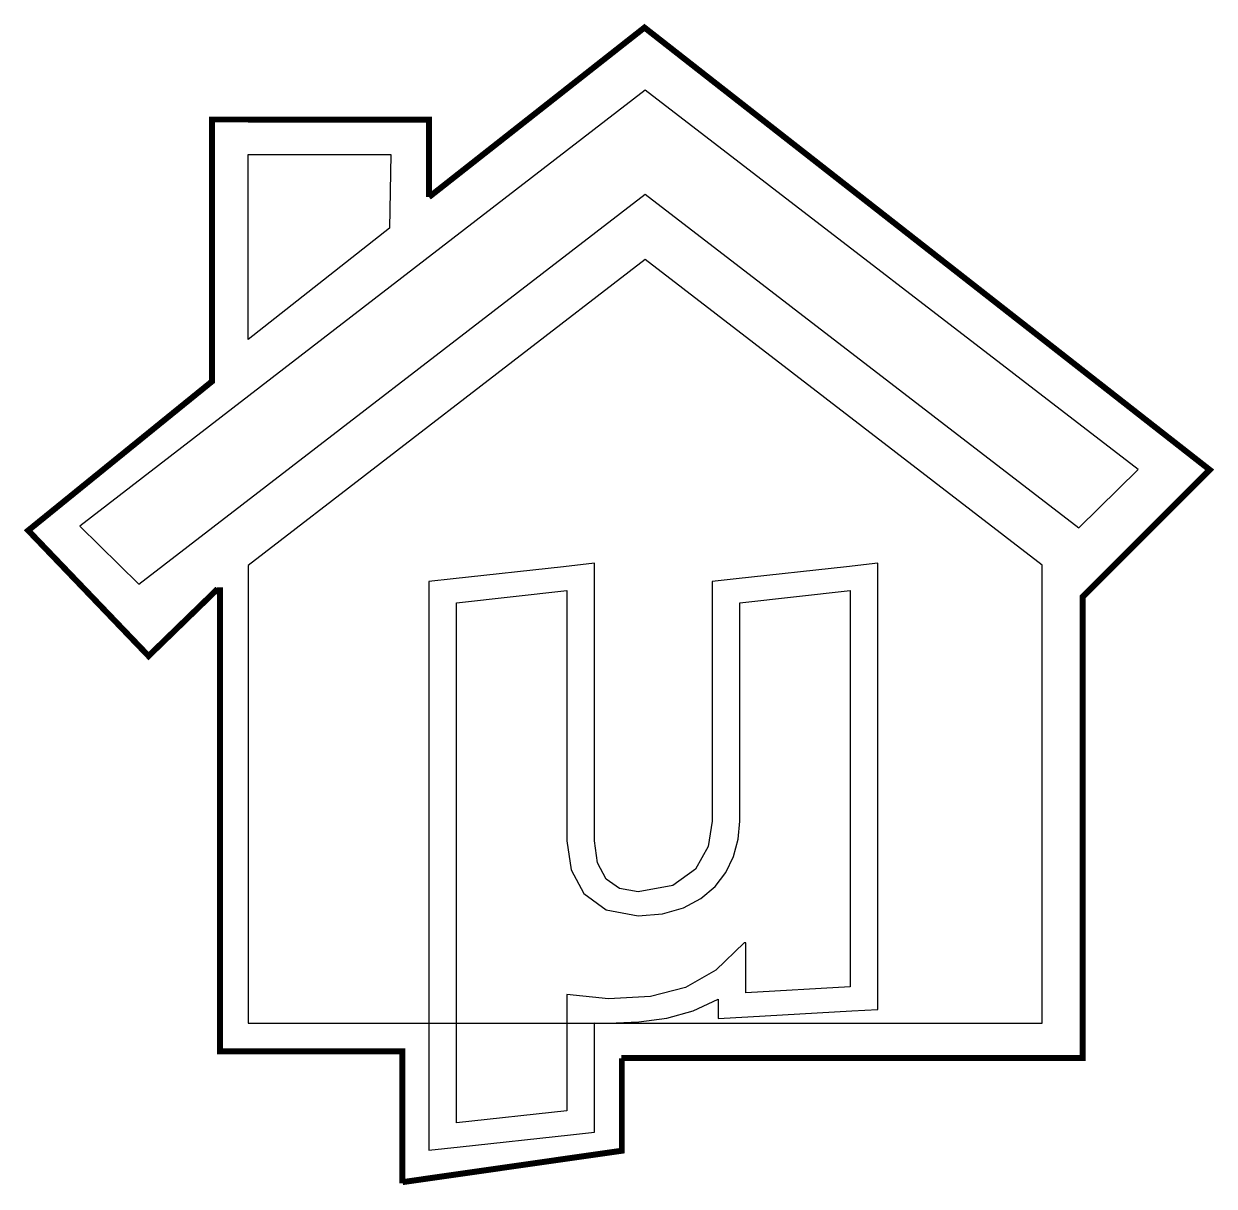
# Model space of a CAD drawing. Extents: x 0 to 2.21, y 0 to 2.16.
import ezdxf

# ---------------------------------------------------------------- set-up
doc = ezdxf.new("R2010")
doc.units = 0
doc.layers.get('0').update_dxf_attribs({"linetype": 'CONTINUOUS'})

msp = doc.modelspace()

# ---------------------------------------------------------------- linework, layer by layer
at = {"color": 0, "const_width": 0.0111}
for points in [[(0.7535, 1.8378), (1.1543, 2.1531), (2.2055, 1.3305), (1.9693, 1.0944), (1.9693, 0.2364), (1.1113, 0.2364)], [(0.3606, 1.1091), (0.232, 0.9842), (0.0082, 1.2177), (0.3501, 1.495), (0.3501, 1.9821), (0.4171, 1.9821)], [(0.4171, 1.982), (0.7535, 1.982), (0.7535, 1.8378)], [(0.704, 0.0036), (0.704, 0.2486), (0.3646, 0.2486), (0.3646, 1.1121)], [(1.1122, 0.2356), (1.1122, 0.064), (0.7045, 0.0056)]]:
    msp.add_lwpolyline(points, dxfattribs=at)
at = {"color": 94}
for points in [[(0.104, 1.2259), (0.2142, 1.1176), (1.1555, 1.8433), (1.9624, 1.2229), (2.0724, 1.3312), (1.1554, 2.0366), (0.104, 1.2259)], [(0.4171, 1.9171), (0.6826, 1.9171), (0.6803, 1.7802), (0.4171, 1.5732), (0.4171, 1.9171)], [(1.8936, 1.1529), (1.1555, 1.7219), (0.4171, 1.1526), (0.4171, 0.3013), (1.8936, 0.3013), (1.8936, 1.1529)], [(1.0615, 1.1566), (1.0036, 1.1503), (0.7985, 1.1278), (0.7535, 1.1228), (0.7535, 0.0649), (0.8114, 0.0712), (1.0166, 0.0937), (1.0615, 0.0986), (1.0615, 0.302), (1.0876, 0.3015), (1.1436, 0.3035), (1.1958, 0.3105), (1.2449, 0.3242), (1.2914, 0.3462), (1.2914, 0.3097), (1.3463, 0.3129), (1.5401, 0.3241), (1.5882, 0.3269), (1.5882, 1.1566), (1.5303, 1.1503), (1.3251, 1.1278), (1.2801, 1.1228), (1.2801, 0.6768), (1.2728, 0.6297), (1.2493, 0.5876), (1.2068, 0.5575), (1.1426, 0.5458), (1.1076, 0.5515), (1.0831, 0.569), (1.0671, 0.5996), (1.0615, 0.6403), (1.0615, 1.1566)], [(1.5367, 1.1058), (1.5367, 0.3688), (1.3429, 0.3576), (1.3429, 0.4504), (1.3396, 0.4504), (1.2871, 0.3997), (1.2306, 0.3678), (1.1656, 0.3511), (1.0876, 0.3463), (1.0101, 0.3548), (1.0101, 0.1381), (0.805, 0.1156), (0.805, 1.0834), (1.0101, 1.1058), (1.0101, 0.6403), (1.0178, 0.5865), (1.0418, 0.5422), (1.083, 0.5122), (1.1426, 0.501), (1.1878, 0.5049), (1.2266, 0.5159), (1.2591, 0.5329), (1.2855, 0.5552), (1.3058, 0.5817), (1.3201, 0.6114), (1.3287, 0.6434), (1.3315, 0.6768), (1.3315, 1.0834), (1.5367, 1.1058)]]:
    msp.add_lwpolyline(points, close=True, dxfattribs=at)
at = {"color": 7}
msp.add_lwpolyline([(1.3429, 0.3576), (1.3429, 0.4504), (1.3396, 0.4504), (1.2871, 0.3997), (1.2306, 0.3678), (1.1656, 0.3511), (1.0876, 0.3463), (1.0101, 0.3548), (1.0101, 0.1381), (0.805, 0.1156), (0.805, 1.0834), (1.0101, 1.1058), (1.0101, 0.6403), (1.0178, 0.5865), (1.0418, 0.5422), (1.083, 0.5122), (1.1426, 0.501), (1.1878, 0.5049), (1.2266, 0.5159), (1.2591, 0.5329), (1.2855, 0.5552), (1.3058, 0.5817), (1.3201, 0.6114), (1.3287, 0.6434), (1.3315, 0.6768), (1.3315, 1.0834), (1.5367, 1.1058), (1.5367, 0.3688), (1.3429, 0.3576)], close=True, dxfattribs=at)

doc.saveas('drawing.dxf')
